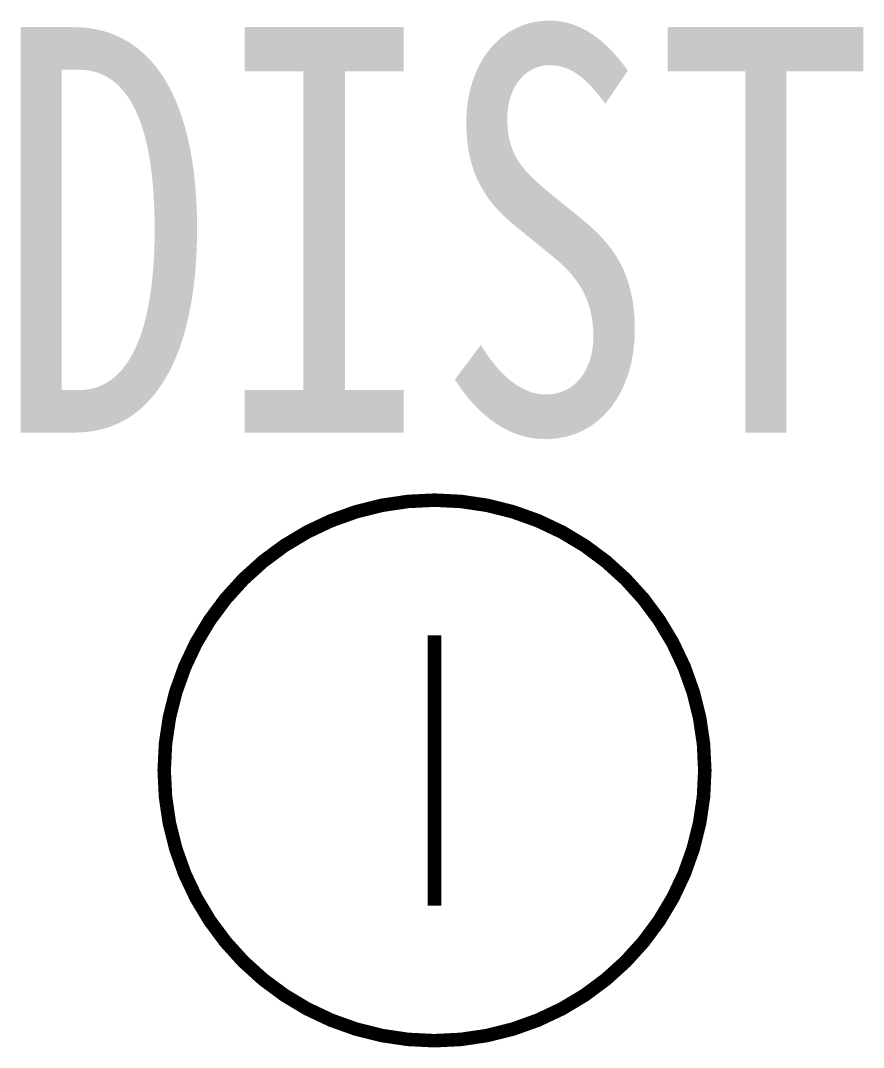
# Model space of a CAD drawing. Header units: inches. Extents: x -3.06 to 3.17, y -2.05 to 5.55.
import ezdxf
from ezdxf.enums import TextEntityAlignment as Align

# ---------------------------------------------------------------- set-up
doc = ezdxf.new("R2010")
doc.units = ezdxf.units.IN
doc.header["$MEASUREMENT"] = 0
doc.styles.add('HZ', font='', dxfattribs={"width": 0.8})
doc.styles.get('HZ').set_extended_font_data('SimSun')

msp = doc.modelspace()

# ---------------------------------------------------------------- linework, layer by layer
at = {"const_width": 0.1}
msp.add_lwpolyline([(-2, 0, 1), (2, 0, 1)], format="xyb", close=True, dxfattribs=at)
at = {"color": 7, "const_width": 0.1}
msp.add_lwpolyline([(0, 1), (0, -1)], dxfattribs=at)

# ---------------------------------------------------------------- texts
at = {"style": 'HZ', "width": 0.8}
msp.add_attdef('DIST', text='888', height=3, dxfattribs=at).set_placement((0, 4), align=Align.MIDDLE_CENTER)

doc.saveas('drawing.dxf')
